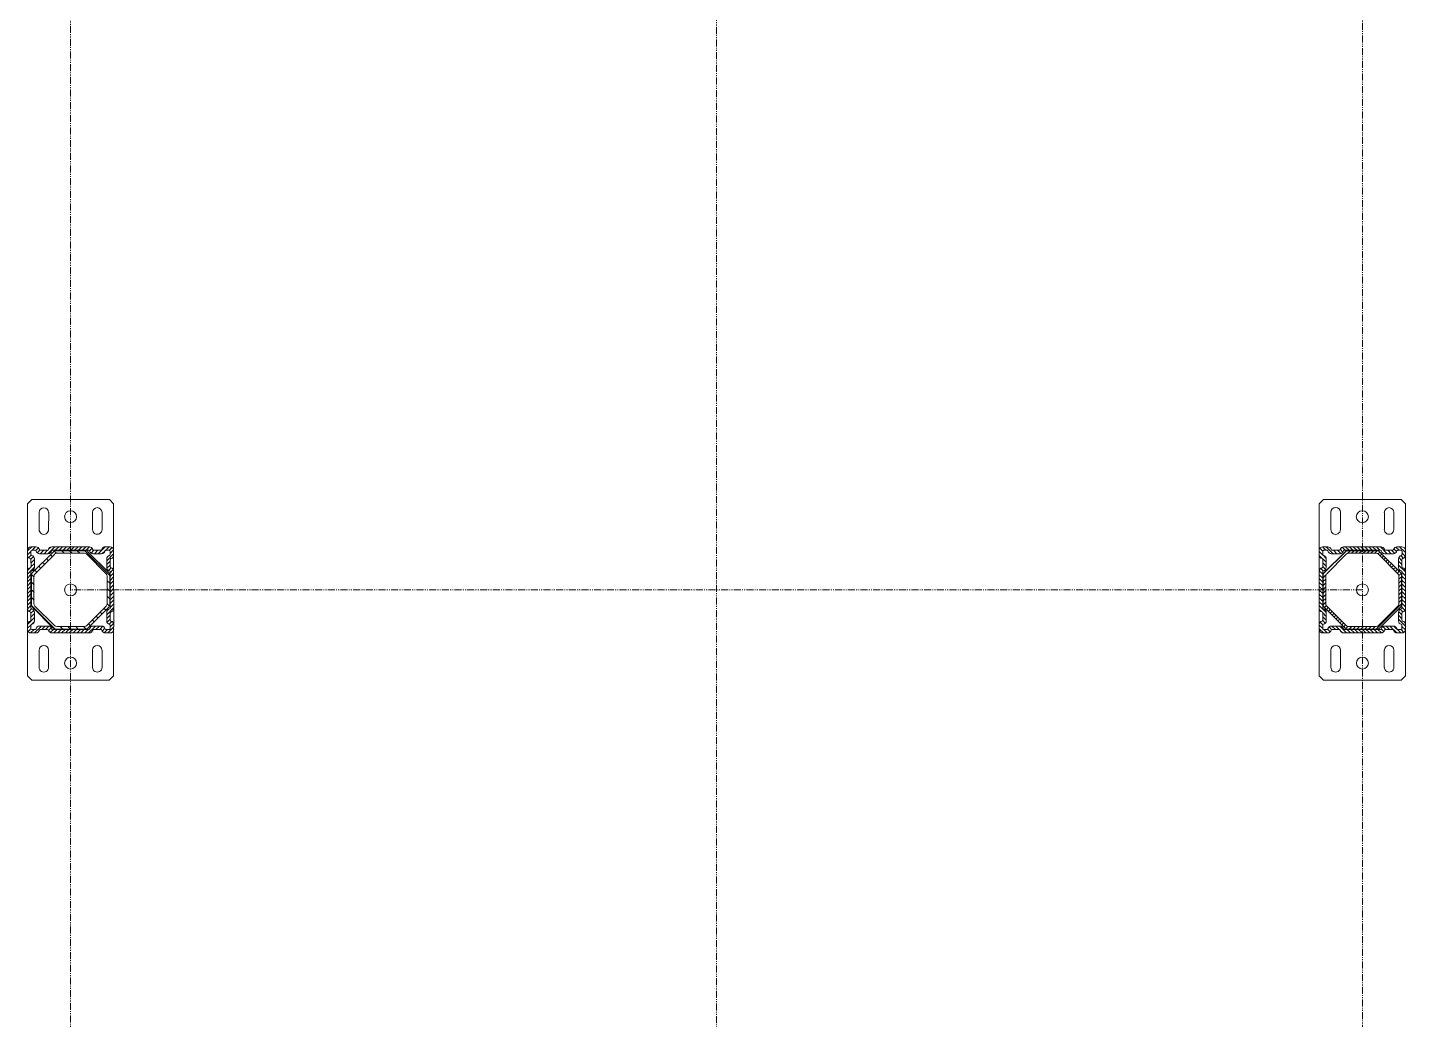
# Model space of a CAD drawing. Header units: millimetres. Extents: x 2179 to 44859, y 3478 to 159868.
# Drawn here: x 22346 to 23946, y 143524 to 144676 of the extents above; entities that cross this region are included whole.
import ezdxf

# ---------------------------------------------------------------- set-up
doc = ezdxf.new("R2010")
doc.units = ezdxf.units.MM
doc.linetypes.add('IMPORT-PHANTOM2', pattern=[14.732, 8.128, -1.524, 1.016, -1.524, 1.016, -1.524])
for name, color, linetype, lineweight in [('0-1', 7, 'IMPORT-PHANTOM2', 9), ('0-2', 7, 'Continuous', 9), ('2966-1_navrh dispozice stroju-HK_dwg-1', 7, 'Continuous', 9)]:
    doc.layers.add(name, color=color, linetype=linetype, lineweight=lineweight)

# ---------------------------------------------------------------- blocks, each defined once
blk = doc.blocks.new('2966-1_navrh dispozice stroju-HK_dwg__X1422-902997-1NP _ stroje - KOTVÍCÍ BODY')
at = {"layer": '0-2'}
for p, q in [((-21030.2, 6288.6), (-21034.3, 6292.7)), ((-21026.3, 6280.2), (-21034.3, 6288.2)), ((-21030.3, 6293.2), (-21033.5, 6296.4)), ((-21026.7, 6294.1), (-21030.7, 6298)), ((-21026.4, 6284.8), (-21029.8, 6288.1)), ((-21018.2, 6290.1), (-21026.2, 6298.1)), ((-21013.7, 6290.1), (-21017.7, 6294.1)), ((-21009.4, 6290.2), (-21013.2, 6294.1)), ((-21006.8, 6292.1), (-21009.9, 6295.2)), ((-21004.3, 6294.1), (-21007.8, 6297.7)), ((-20999.8, 6294.1), (-21003.8, 6298.1)), ((-20995.3, 6294.1), (-20999.3, 6298.1)), ((-20990.8, 6294.1), (-20994.8, 6298.1)), ((-20986.3, 6294.1), (-20990.3, 6298.1)), ((-20981.8, 6294.1), (-20985.8, 6298.1)), ((-20977.3, 6294.1), (-20981.3, 6298.1)), ((-20972.8, 6294.1), (-20976.8, 6298.1)), ((-20968.3, 6294.1), (-20972.3, 6298.1)), ((-20963.9, 6294.1), (-20967.9, 6298.1)), ((-20955.4, 6290.1), (-20963.4, 6298.1)), ((-20960.5, 6290.7), (-20961.7, 6292)), ((-20950.9, 6290.1), (-20954.9, 6294.1)), ((-20946.7, 6290.4), (-20950.4, 6294.1)), ((-20944.5, 6292.7), (-20947.7, 6295.9)), ((-20941.4, 6294.1), (-20945.2, 6297.9)), ((-20934.3, 6291.5), (-20940.9, 6298.1)), ((-20934.5, 6287.2), (-20938.3, 6291)), ((-21029.6, 6270.1), (-21032.7, 6273.1)), ((-21026.3, 6275.7), (-21030.3, 6279.7)), ((-21027, 6271.9), (-21030.3, 6275.2)), ((-20938.3, 6277.5), (-20942.3, 6281.5)), ((-20934.3, 6269), (-20942.3, 6277)), ((-20938.3, 6282), (-20942, 6285.7)), ((-20936.5, 6284.7), (-20939.7, 6287.9)), ((-21030.3, 6266.2), (-21034.3, 6270.2)), ((-21030.3, 6261.8), (-21034.3, 6265.8)), ((-21030.3, 6257.3), (-21034.3, 6261.3)), ((-21030.3, 6252.8), (-21034.3, 6256.8)), ((-20940.4, 6270.7), (-20941.7, 6271.9)), ((-20934.3, 6264.5), (-20938.3, 6268.5)), ((-20934.3, 6260), (-20938.3, 6264)), ((-20934.3, 6255.6), (-20938.3, 6259.6)), ((-21030.3, 6248.3), (-21034.3, 6252.3)), ((-21030.3, 6243.8), (-21034.3, 6247.8)), ((-21030.3, 6239.3), (-21034.3, 6243.3)), ((-20934.3, 6251.1), (-20938.3, 6255.1)), ((-20934.3, 6246.6), (-20938.3, 6250.6)), ((-20934.3, 6242.1), (-20938.3, 6246.1)), ((-20934.3, 6237.6), (-20938.3, 6241.6)), ((-21030.3, 6234.8), (-21034.3, 6238.8)), ((-21030.3, 6230.3), (-21034.3, 6234.3)), ((-21026.3, 6221.8), (-21034.3, 6229.8)), ((-21031.4, 6222.5), (-21034.1, 6225.2)), ((-20937.1, 6222.5), (-20940.3, 6225.6)), ((-20934.3, 6233.1), (-20938.3, 6237.1)), ((-20934.3, 6228.6), (-20938.3, 6232.6)), ((-20934.7, 6224.5), (-20938.3, 6228.1)), ((-21030.1, 6207.7), (-21033.1, 6210.7)), ((-21027.3, 6209.4), (-21030.4, 6212.4)), ((-21026.3, 6217.3), (-21030.3, 6221.3)), ((-21026.3, 6212.9), (-21030.3, 6216.9)), ((-20938.3, 6214.7), (-20942.3, 6218.7)), ((-20934.3, 6206.2), (-20942.3, 6214.2)), ((-20938.3, 6219.1), (-20942.2, 6223)), ((-21030.3, 6203.4), (-21034.3, 6207.4)), ((-21029.5, 6198.1), (-21034.3, 6202.9)), ((-21025, 6198.1), (-21029, 6202.1)), ((-21021.7, 6199.3), (-21024.7, 6202.3)), ((-21020, 6202), (-21023, 6205.1)), ((-21015.5, 6202.1), (-21019.5, 6206.1)), ((-21011, 6202.1), (-21015, 6206.1)), ((-21002.6, 6198.1), (-21010.6, 6206.1)), ((-21007.2, 6198.3), (-21009.9, 6201)), ((-20998.1, 6198.1), (-21002.1, 6202.1)), ((-20993.6, 6198.1), (-20997.6, 6202.1)), ((-20989.1, 6198.1), (-20993.1, 6202.1)), ((-20984.6, 6198.1), (-20988.6, 6202.1)), ((-20980.1, 6198.1), (-20984.1, 6202.1)), ((-20975.6, 6198.1), (-20979.6, 6202.1)), ((-20971.1, 6198.1), (-20975.1, 6202.1)), ((-20966.6, 6198.1), (-20970.6, 6202.1)), ((-20962.2, 6198.1), (-20966.1, 6202.1)), ((-20959.3, 6199.7), (-20962.3, 6202.7)), ((-20957.2, 6202.1), (-20960.5, 6205.4)), ((-20952.7, 6202.1), (-20956.7, 6206.1)), ((-20944.2, 6198.1), (-20952.2, 6206.1)), ((-20944.2, 6202.6), (-20947.6, 6206)), ((-20939.7, 6198.1), (-20943.8, 6202.2)), ((-20936, 6198.9), (-20939.2, 6202.1)), ((-20934.3, 6201.7), (-20938.3, 6205.7))]:
    blk.add_line(p, q, dxfattribs=at)
blk = doc.blocks.new('2966-1_navrh dispozice stroju-HK_dwg__X1423-902998-1NP _ stroje - KOTVÍCÍ BODY')
at = {"layer": '0-2'}
for p, q in [((-21029.8, 6264.8), (-21001, 6293.6)), ((-20995, 6290.6), (-20992, 6293.6)), ((-20986, 6290.6), (-20983, 6293.6)), ((-20977.1, 6290.6), (-20974.1, 6293.6)), ((-20968.1, 6290.6), (-20965.5, 6293.2)), ((-20962.9, 6286.8), (-20960.8, 6288.9)), ((-20958.4, 6282.3), (-20956.3, 6284.4)), ((-20953.9, 6277.8), (-20951.8, 6279.9)), ((-20949.4, 6273.3), (-20947.3, 6275.4)), ((-21029.8, 6255.8), (-21026.8, 6258.8)), ((-20944.9, 6268.8), (-20942.8, 6270.9)), ((-20941.8, 6263), (-20938.9, 6265.9)), ((-20941.8, 6254), (-20938.8, 6257)), ((-21029.8, 6246.8), (-21026.8, 6249.8)), ((-21029.8, 6237.8), (-21026.8, 6240.8)), ((-20941.8, 6245), (-20938.8, 6248)), ((-21029.4, 6229.2), (-21026.8, 6231.9)), ((-21025.1, 6224.6), (-21023, 6226.7)), ((-20966.2, 6202.7), (-20938.9, 6229.9)), ((-20941.8, 6236), (-20938.8, 6239)), ((-21020.6, 6220.1), (-21018.5, 6222.2)), ((-21016.2, 6215.6), (-21014, 6217.7)), ((-21011.7, 6211.1), (-21009.5, 6213.2)), ((-21007.2, 6206.6), (-21005, 6208.7)), ((-21002.1, 6202.6), (-20999.2, 6205.6)), ((-20993.2, 6202.6), (-20990.2, 6205.6)), ((-20984.2, 6202.6), (-20981.2, 6205.6)), ((-20975.3, 6202.6), (-20972.3, 6205.6))]:
    blk.add_line(p, q, dxfattribs=at)
blk = doc.blocks.new('2966-1_navrh dispozice stroju-HK_dwg__X1448-903023-1NP _ stroje - KOTVÍCÍ BODY')
at = {"layer": '0-2'}
for p, q in [((-21034.3, 7791.4), (-21027.6, 7798.1)), ((-21027.2, 7794.1), (-21023.3, 7797.9)), ((-21024.1, 7792.7), (-21020.9, 7795.8)), ((-21021.9, 7790.4), (-21018.2, 7794.1)), ((-21017.7, 7790.1), (-21013.7, 7794.1)), ((-21013.2, 7790.1), (-21005.2, 7798.1)), ((-21004.7, 7794.1), (-21000.7, 7798.1)), ((-21000.2, 7794.1), (-20996.2, 7798.1)), ((-20995.7, 7794.1), (-20991.7, 7798.1)), ((-20991.2, 7794.1), (-20987.2, 7798.1)), ((-20986.7, 7794.1), (-20982.7, 7798.1)), ((-20982.3, 7794.1), (-20978.3, 7798.1)), ((-20977.8, 7794.1), (-20973.8, 7798.1)), ((-20973.3, 7794.1), (-20969.3, 7798.1)), ((-20968.8, 7794.1), (-20964.8, 7798.1)), ((-20964.3, 7794.1), (-20960.7, 7797.6)), ((-20961.8, 7792.1), (-20958.7, 7795.2)), ((-20959.2, 7790.2), (-20955.3, 7794.1)), ((-20954.8, 7790.1), (-20950.8, 7794.1)), ((-20950.3, 7790.1), (-20942.3, 7798.1)), ((-20941.8, 7794.1), (-20937.9, 7798)), ((-20938.5, 7788.4), (-20934.3, 7792.6)), ((-20938.3, 7793.1), (-20935, 7796.4)), ((-21034.3, 7769), (-21026.3, 7777)), ((-21034.1, 7787.1), (-21030.3, 7790.9)), ((-21032, 7784.7), (-21028.9, 7787.9)), ((-21030.3, 7781.9), (-21026.6, 7785.7)), ((-21030.3, 7777.5), (-21026.3, 7781.5)), ((-21008, 7790.8), (-21007, 7791.8)), ((-20942.3, 7784.7), (-20938.7, 7788.3)), ((-20942.3, 7780.1), (-20934.3, 7788.1)), ((-20942.3, 7775.7), (-20938.3, 7779.7)), ((-21034.3, 7764.5), (-21030.3, 7768.5)), ((-21034.3, 7760), (-21030.3, 7764)), ((-21028, 7770.7), (-21027, 7771.8)), ((-20941.6, 7771.8), (-20938.3, 7775.2)), ((-20938.9, 7770.1), (-20935.9, 7773.1)), ((-20938.3, 7766.2), (-20934.3, 7770.2)), ((-20938.3, 7761.7), (-20934.3, 7765.7)), ((-20938.3, 7757.2), (-20934.3, 7761.2)), ((-21034.3, 7755.5), (-21030.3, 7759.5)), ((-21034.3, 7751), (-21030.3, 7755)), ((-21034.3, 7746.5), (-21030.3, 7750.5)), ((-21034.3, 7742), (-21030.3, 7746)), ((-20938.3, 7752.7), (-20934.3, 7756.7)), ((-20938.3, 7748.2), (-20934.3, 7752.2)), ((-20938.3, 7743.7), (-20934.3, 7747.7)), ((-21034.3, 7737.5), (-21030.3, 7741.5)), ((-21034.3, 7733), (-21030.3, 7737)), ((-21034.3, 7728.6), (-21030.3, 7732.6)), ((-21033.9, 7724.5), (-21030.3, 7728.1)), ((-20942.3, 7721.8), (-20934.3, 7729.8)), ((-20938.3, 7739.2), (-20934.3, 7743.2)), ((-20938.3, 7734.8), (-20934.3, 7738.8)), ((-20938.3, 7730.3), (-20934.3, 7734.3)), ((-21034.3, 7706.1), (-21026.3, 7714.1)), ((-21031.4, 7722.5), (-21028.3, 7725.6)), ((-21030.3, 7719.1), (-21026.4, 7723)), ((-21030.3, 7714.6), (-21026.3, 7718.6)), ((-20942.3, 7717.3), (-20938.3, 7721.3)), ((-20942.3, 7712.8), (-20938.3, 7716.8)), ((-20941.3, 7709.4), (-20938.2, 7712.4)), ((-20937.1, 7722.5), (-20934.5, 7725.1)), ((-21034.3, 7701.7), (-21030.3, 7705.6)), ((-21032.6, 7698.8), (-21029.3, 7702.1)), ((-21028.9, 7698.1), (-21024.6, 7702.3)), ((-21024.5, 7702.5), (-21020.9, 7706)), ((-21024.4, 7698.1), (-21016.4, 7706.1)), ((-21015.9, 7702.1), (-21011.9, 7706.1)), ((-21011.4, 7702.1), (-21008.1, 7705.4)), ((-21009.3, 7699.7), (-21006.3, 7702.7)), ((-21006.4, 7698.1), (-21002.4, 7702.1)), ((-21001.9, 7698.1), (-20997.9, 7702.1)), ((-20997.4, 7698.1), (-20993.4, 7702.1)), ((-20992.9, 7698.1), (-20988.9, 7702.1)), ((-20988.4, 7698.1), (-20984.4, 7702.1)), ((-20984, 7698.1), (-20980, 7702.1)), ((-20979.5, 7698.1), (-20975.5, 7702.1)), ((-20975, 7698.1), (-20971, 7702.1)), ((-20970.5, 7698.1), (-20966.5, 7702.1)), ((-20966, 7698.1), (-20958, 7706.1)), ((-20961.3, 7698.3), (-20958.7, 7700.9)), ((-20957.5, 7702.1), (-20953.5, 7706.1)), ((-20953, 7702.1), (-20949, 7706.1)), ((-20948.6, 7702), (-20945.6, 7705)), ((-20946.9, 7699.2), (-20943.9, 7702.2)), ((-20943.5, 7698.1), (-20939.5, 7702.1)), ((-20939.1, 7698.1), (-20934.3, 7702.8)), ((-20938.5, 7707.7), (-20935.4, 7710.7)), ((-20938.3, 7703.3), (-20934.3, 7707.3))]:
    blk.add_line(p, q, dxfattribs=at)
blk = doc.blocks.new('2966-1_navrh dispozice stroju-HK_dwg__X1449-903024-1NP _ stroje - KOTVÍCÍ BODY')
at = {"layer": '0-2'}
for p, q in [((-21001, 7790.5), (-21003.5, 7793)), ((-20996.6, 7790.6), (-20999.6, 7793.6)), ((-20992.1, 7790.6), (-20995.1, 7793.6)), ((-20987.6, 7790.6), (-20990.6, 7793.6)), ((-20983.1, 7790.6), (-20986.1, 7793.6)), ((-20978.6, 7790.6), (-20981.6, 7793.6)), ((-20974.1, 7790.6), (-20977.1, 7793.6)), ((-20969.6, 7790.6), (-20972.6, 7793.6)), ((-20938.8, 7764.3), (-20968.1, 7793.6)), ((-21017.2, 7775.3), (-21019.3, 7777.4)), ((-21015, 7777.5), (-21017.1, 7779.7)), ((-21012.7, 7779.8), (-21014.8, 7781.9)), ((-21010.5, 7782), (-21012.6, 7784.2)), ((-21008.2, 7784.3), (-21010.3, 7786.4)), ((-21006, 7786.5), (-21008.1, 7788.6)), ((-21003.7, 7788.8), (-21005.9, 7790.9)), ((-21026.8, 7762.4), (-21029.8, 7765.4)), ((-21026.8, 7758), (-21029.8, 7761)), ((-21026.1, 7766.3), (-21028.3, 7768.4)), ((-21023.9, 7768.6), (-21026.1, 7770.7)), ((-21021.7, 7770.8), (-21023.8, 7772.9)), ((-21019.4, 7773), (-21021.6, 7775.2)), ((-20938.8, 7759.8), (-20941.8, 7762.8)), ((-21026.8, 7753.5), (-21029.8, 7756.5)), ((-21026.8, 7749), (-21029.8, 7752)), ((-21026.8, 7744.5), (-21029.8, 7747.5)), ((-20938.8, 7755.3), (-20941.8, 7758.3)), ((-20938.8, 7750.8), (-20941.8, 7753.8)), ((-20938.8, 7746.3), (-20941.8, 7749.3)), ((-20938.8, 7741.8), (-20941.8, 7744.8)), ((-21026.8, 7740), (-21029.8, 7743)), ((-21026.8, 7735.5), (-21029.8, 7738.5)), ((-21026.6, 7730.8), (-21029.8, 7734)), ((-21003.3, 7703), (-21029.4, 7729.1)), ((-20941.5, 7726.5), (-20943.6, 7728.7)), ((-20939.4, 7728.9), (-20941.9, 7731.4)), ((-20938.8, 7737.3), (-20941.8, 7740.3)), ((-20938.8, 7732.8), (-20941.8, 7735.8)), ((-20957.2, 7710.8), (-20959.3, 7712.9)), ((-20955, 7713.1), (-20957.1, 7715.2)), ((-20952.7, 7715.3), (-20954.9, 7717.4)), ((-20950.5, 7717.6), (-20952.6, 7719.7)), ((-20948.2, 7719.8), (-20950.4, 7721.9)), ((-20946, 7722), (-20948.1, 7724.2)), ((-20943.8, 7724.3), (-20945.9, 7726.4)), ((-20998.4, 7702.6), (-21001.6, 7705.8)), ((-20993.9, 7702.6), (-20996.9, 7705.6)), ((-20989.4, 7702.6), (-20992.4, 7705.6)), ((-20984.9, 7702.6), (-20987.9, 7705.6)), ((-20980.4, 7702.6), (-20983.4, 7705.6)), ((-20975.9, 7702.6), (-20978.9, 7705.6)), ((-20971.4, 7702.6), (-20974.4, 7705.6)), ((-20967, 7702.6), (-20969.9, 7705.6)), ((-20964, 7704.1), (-20966.1, 7706.3)), ((-20961.7, 7706.3), (-20963.8, 7708.5)), ((-20959.5, 7708.6), (-20961.6, 7710.7))]:
    blk.add_line(p, q, dxfattribs=at)
blk = doc.blocks.new('2966-1_navrh dispozice stroju-HK_dwg-867852-1NP _ stroje - KOTVÍCÍ BODY')
at = {"layer": '0-1'}
for p, q in [((-15836.8, 17684.7), (-337.4, 8367.9)), ((-13993.3, 17451.7), (-14766.1, 16166))]:
    blk.add_line(p, q, dxfattribs=at)
at = {"layer": '0-1', "flags": 128}
blk.add_lwpolyline([(-1810.9, 10128.7), (-15450.4, 18327.5), (-16223.2, 17041.9), (-2583.7, 8843.1)], close=True, dxfattribs=at)
at = {"layer": '0-2'}
for p, q in [((-14051.7, 17529.3), (-14034.5, 17519)), ((-14040.2, 17509.6), (-14057.3, 17519.9)), ((-14019, 17498.2), (-14014.6, 17505.6)), ((-14016, 17495.5), (-14010.8, 17504.2)), ((-14015.5, 17511.9), (-14012.5, 17516.8)), ((-14011.7, 17510.4), (-14009.6, 17513.9)), ((-14008.2, 17514.3), (-14004.7, 17512.2)), ((-14002.6, 17506.2), (-13994, 17501)), ((-13999.9, 17509.3), (-13992.5, 17504.8)), ((-14047.4, 17458.7), (-14025, 17496.1)), ((-14043.6, 17457.3), (-14021.9, 17493.4)), ((-14023.5, 17489.8), (-14041.2, 17460.4)), ((-13987.7, 17500), (-14021, 17491.6)), ((-13988.1, 17496.7), (-14019.1, 17489)), ((-13987.7, 17501.9), (-13951.6, 17480.2)), ((-13957.8, 17479.9), (-13985.1, 17496.3)), ((-13955.2, 17481.8), (-13984.6, 17499.5)), ((-14083.6, 17476.2), (-14066.5, 17465.9)), ((-14021.6, 17487.2), (-14038, 17459.9)), ((-13948.3, 17446.5), (-13956, 17477.4)), ((-13945, 17446), (-13953.4, 17479.3)), ((-13949.5, 17474.3), (-13940.8, 17469.1)), ((-13946.8, 17477.3), (-13939.4, 17472.9)), ((-14072.1, 17456.4), (-14089.3, 17466.7)), ((-14041.7, 17457.3), (-14033.3, 17424)), ((-14038.4, 17456.9), (-14030.7, 17425.9)), ((-13938.8, 17460.9), (-13944, 17452.3)), ((-13935.7, 17458.2), (-13940.2, 17450.8)), ((-13934.6, 17470), (-13931.1, 17467.9)), ((-13930.7, 17466.5), (-13932.8, 17463.1)), ((-13926.8, 17465.3), (-13929.8, 17460.3)), ((-14059.9, 17438), (-14056.9, 17443)), ((-14056, 17436.8), (-14053.9, 17440.3)), ((-14051, 17445.1), (-14046.5, 17452.5)), ((-14047.9, 17442.4), (-14042.7, 17451.1)), ((-13965.1, 17416.1), (-13948.7, 17443.4)), ((-13943.1, 17446), (-13964.8, 17409.9)), ((-13963.2, 17413.5), (-13945.5, 17442.9)), ((-13939.3, 17444.6), (-13961.7, 17407.2)), ((-13914.5, 17446.9), (-13897.4, 17436.6)), ((-14052.1, 17433.3), (-14055.6, 17435.4)), ((-14039.9, 17426), (-14047.3, 17430.4)), ((-14037.2, 17429), (-14045.9, 17434.2)), ((-13903.1, 17427.1), (-13920.2, 17437.4)), ((-13999, 17401.4), (-14035.1, 17423.1)), ((-14031.5, 17421.5), (-14002.1, 17403.8)), ((-14028.9, 17423.4), (-14001.6, 17407)), ((-13999, 17403.3), (-13965.7, 17411.7)), ((-13998.5, 17406.6), (-13967.6, 17414.3)), ((-13986.8, 17394), (-13994.2, 17398.5)), ((-13984.1, 17397.1), (-13992.7, 17402.3)), ((-13975, 17392.9), (-13977.1, 17389.4)), ((-13970.7, 17407.8), (-13975.9, 17399.1)), ((-13967.7, 17405.1), (-13972.1, 17397.7)), ((-13946.5, 17393.7), (-13929.3, 17383.4)), ((-13978.5, 17389), (-13982, 17391.1)), ((-13971.2, 17391.4), (-13974.2, 17386.5)), ((-13935, 17374), (-13952.2, 17384.3)), ((-14824.5, 16243.7), (-14807.3, 16233.4)), ((-14813, 16224), (-14830.1, 16234.3)), ((-14788.3, 16226.3), (-14785.3, 16231.2)), ((-14784.5, 16224.8), (-14782.4, 16228.3)), ((-14781, 16228.7), (-14777.5, 16226.6)), ((-14820.2, 16173.1), (-14797.8, 16210.5)), ((-14760.5, 16214.3), (-14793.8, 16206)), ((-14760.9, 16211.1), (-14791.9, 16203.4)), ((-14791.8, 16212.6), (-14787.4, 16220)), ((-14788.8, 16209.9), (-14783.6, 16218.6)), ((-14775.4, 16220.6), (-14766.7, 16215.4)), ((-14772.7, 16223.7), (-14765.3, 16219.2)), ((-14760.5, 16216.3), (-14724.4, 16194.6)), ((-14730.6, 16194.3), (-14757.9, 16210.7)), ((-14728, 16196.2), (-14757.4, 16213.9)), ((-14816.4, 16171.7), (-14794.7, 16207.8)), ((-14796.3, 16204.2), (-14814, 16174.8)), ((-14794.3, 16201.6), (-14810.8, 16174.3)), ((-14717.8, 16160.4), (-14726.1, 16193.7)), ((-14844.9, 16170.8), (-14862.1, 16181.1)), ((-14856.4, 16190.6), (-14839.3, 16180.3)), ((-14721, 16160.8), (-14728.8, 16191.8)), ((-14722.3, 16188.7), (-14713.6, 16183.5)), ((-14719.6, 16191.7), (-14712.2, 16187.3)), ((-14707.3, 16184.4), (-14703.9, 16182.3)), ((-14703.5, 16180.9), (-14705.6, 16177.4)), ((-14699.6, 16179.7), (-14702.6, 16174.7)), ((-14823.7, 16159.5), (-14819.3, 16166.9)), ((-14820.7, 16156.8), (-14815.5, 16165.4)), ((-14814.4, 16171.7), (-14806.1, 16138.4)), ((-14811.2, 16171.2), (-14803.5, 16140.3)), ((-14715.9, 16160.4), (-14737.6, 16124.3)), ((-14711.6, 16175.3), (-14716.8, 16166.6)), ((-14708.5, 16172.6), (-14713, 16165.2)), ((-14687.3, 16161.3), (-14670.2, 16151)), ((-14832.7, 16152.4), (-14829.7, 16157.3)), ((-14828.7, 16151.2), (-14826.7, 16154.6)), ((-14824.9, 16147.7), (-14828.4, 16149.8)), ((-14812.7, 16140.4), (-14820.1, 16144.8)), ((-14810, 16143.4), (-14818.7, 16148.6)), ((-14737.9, 16130.5), (-14721.5, 16157.8)), ((-14736, 16127.9), (-14718.3, 16157.3)), ((-14712.1, 16159), (-14734.5, 16121.6)), ((-14675.9, 16141.5), (-14693, 16151.8)), ((-14771.8, 16115.8), (-14807.9, 16137.5)), ((-14804.3, 16135.9), (-14774.8, 16118.2)), ((-14801.7, 16137.8), (-14774.4, 16121.4)), ((-14771.3, 16120.9), (-14740.4, 16128.7)), ((-14771.8, 16117.7), (-14738.5, 16126)), ((-14759.6, 16108.4), (-14767, 16112.9)), ((-14756.9, 16111.5), (-14765.5, 16116.7)), ((-14743.5, 16122.2), (-14748.7, 16113.5)), ((-14740.5, 16119.5), (-14744.9, 16112.1)), ((-14751.3, 16103.4), (-14754.7, 16105.5)), ((-14747.8, 16107.2), (-14749.9, 16103.8)), ((-14744, 16105.8), (-14747, 16100.9)), ((-14707.8, 16088.4), (-14724.9, 16098.7)), ((-14719.3, 16108.1), (-14702.1, 16097.8))]:
    blk.add_line(p, q, dxfattribs=at)
at = {"layer": '0-2', "flags": 128}
for points in [[(-14104.8, 17460.3), (-14058.5, 17432.5), (-14053.6, 17429.5), (-14037.8, 17420), (-14000.4, 17397.6), (-13984.7, 17388.1), (-13979.7, 17385.1), (-13933.4, 17357.3), (-13926.5, 17359), (-13880.2, 17436.1), (-13881.9, 17443), (-13928.2, 17470.8), (-13933.1, 17473.8), (-13948.9, 17483.3), (-13986.3, 17505.7), (-14002, 17515.2), (-14007, 17518.2), (-14053.3, 17546), (-14060.2, 17544.3), (-14106.5, 17467.2)], [(-14877.6, 16174.7), (-14831.3, 16146.9), (-14826.4, 16143.9), (-14810.6, 16134.4), (-14773.2, 16112), (-14757.4, 16102.5), (-14752.5, 16099.5), (-14706.2, 16071.7), (-14699.3, 16073.4), (-14653, 16150.5), (-14654.7, 16157.4), (-14701, 16185.2), (-14705.9, 16188.2), (-14721.7, 16197.7), (-14759.1, 16220.1), (-14774.8, 16229.6), (-14779.8, 16232.6), (-14826.1, 16260.4), (-14832.9, 16258.7), (-14879.3, 16181.6)]]:
    blk.add_lwpolyline(points, close=True, dxfattribs=at)
at = {"layer": '0-2'}
for centre in [(-14066.2, 17495.4), (-13993.3, 17451.7), (-13920.5, 17407.9), (-14839, 16209.8), (-14766.1, 16166), (-14693.3, 16122.3)]:
    blk.add_circle(centre, 7, dxfattribs=at)
for centre, radius, start, end in [((-14054.5, 17524.6), 5.5, 58.9896, 238.9896), ((-14037.4, 17514.3), 5.5, 238.9896, 58.9896), ((-14012.1, 17509.8), 4, 148.9896, 227.4527), ((-14015.4, 17506.1), 1, 328.9896, 47.4527), ((-14009.1, 17514.8), 4, 58.9896, 148.9896), ((-14010.8, 17509.9), 1, 148.9896, 227.4527), ((-14014.2, 17506.3), 4, 328.9896, 47.4527), ((-14008.7, 17513.4), 1, 58.9896, 148.9896), ((-14005.3, 17511.3), 1, 340.5266, 58.9896), ((-14000.5, 17509.7), 4, 160.5266, 238.9896), ((-14004.1, 17511.8), 4, 340.5266, 58.9896), ((-13999.4, 17510.1), 1, 160.5266, 238.9896), ((-13992, 17505.7), 1, 238.9896, 317.4527), ((-13988.3, 17502.3), 4, 58.9896, 137.4527), ((-14021.5, 17494), 4, 70.5266, 148.9896), ((-14020.1, 17487.8), 4, 103.9896, 148.9896), ((-14021.1, 17492.9), 1, 70.5266, 148.9896), ((-14018.1, 17485.2), 4, 103.9896, 148.9896), ((-14019.4, 17497.6), 4, 250.5266, 328.9896), ((-14019.9, 17498.8), 1, 250.5266, 328.9896), ((-13991.9, 17504.4), 4, 238.9896, 317.4527), ((-13988.2, 17501.1), 1, 58.9896, 137.4527), ((-13987.2, 17492.9), 4, 58.9896, 103.9896), ((-13986.7, 17496.1), 4, 58.9896, 103.9896), ((-14086.5, 17471.5), 5.5, 58.9896, 238.9896), ((-13959.8, 17476.4), 4, 13.9896, 58.9896), ((-13957.2, 17478.4), 4, 13.9896, 58.9896), ((-13952.1, 17479.4), 1, 340.5266, 58.9896), ((-13947.4, 17477.7), 4, 160.5266, 238.9896), ((-13951, 17479.8), 4, 340.5266, 58.9896), ((-13946.3, 17478.2), 1, 160.5266, 238.9896), ((-13938.9, 17473.7), 1, 238.9896, 317.4527), ((-13935.2, 17470.4), 4, 58.9896, 137.4527), ((-14069.3, 17461.1), 5.5, 238.9896, 58.9896), ((-14044, 17456.7), 4, 148.9896, 227.4527), ((-14042.8, 17456.8), 1, 148.9896, 227.4527), ((-14046.1, 17453.1), 4, 328.9896, 47.4527), ((-14037.8, 17458.3), 4, 148.9896, 193.9896), ((-14034.6, 17457.8), 4, 148.9896, 193.9896), ((-13938.8, 17472.5), 4, 238.9896, 317.4527), ((-13935.3, 17458.9), 4, 70.5266, 148.9896), ((-13935.1, 17469.1), 1, 58.9896, 137.4527), ((-13934.9, 17457.7), 1, 70.5266, 148.9896), ((-13933.2, 17462.4), 4, 250.5266, 328.9896), ((-13933.7, 17463.6), 1, 250.5266, 328.9896), ((-13931.6, 17467), 1, 328.9896, 58.9896), ((-13930.2, 17467.4), 4, 328.9896, 58.9896), ((-14053.5, 17440.9), 4, 70.5266, 148.9896), ((-14053, 17439.7), 1, 70.5266, 148.9896), ((-14051.3, 17444.5), 4, 250.5266, 328.9896), ((-14051.8, 17445.6), 1, 250.5266, 328.9896), ((-14047.4, 17453), 1, 328.9896, 47.4527), ((-13952.1, 17445.5), 4, 328.9896, 13.9896), ((-13948.9, 17445), 4, 328.9896, 13.9896), ((-13940.6, 17450.2), 4, 148.9896, 227.4527), ((-13943.9, 17446.5), 1, 328.9896, 47.4527), ((-13939.3, 17450.3), 1, 148.9896, 227.4527), ((-13942.7, 17446.6), 4, 328.9896, 47.4527), ((-13917.4, 17442.2), 5.5, 58.9896, 238.9896), ((-14056.5, 17435.9), 4, 148.9896, 238.9896), ((-14055.1, 17436.3), 1, 148.9896, 238.9896), ((-14051.5, 17432.9), 4, 238.9896, 317.4527), ((-14051.6, 17434.2), 1, 238.9896, 317.4527), ((-14047.9, 17430.8), 4, 58.9896, 137.4527), ((-14047.8, 17429.6), 1, 58.9896, 137.4527), ((-14040.4, 17425.1), 1, 340.5266, 58.9896), ((-14035.7, 17423.5), 4, 160.5266, 238.9896), ((-14039.3, 17425.6), 4, 340.5266, 58.9896), ((-14034.6, 17423.9), 1, 160.5266, 238.9896), ((-14026.9, 17426.9), 4, 193.9896, 238.9896), ((-13900.2, 17431.9), 5.5, 238.9896, 58.9896), ((-14029.5, 17424.9), 4, 193.9896, 238.9896), ((-13967.3, 17405.7), 4, 70.5266, 148.9896), ((-13968.6, 17418.2), 4, 283.9896, 328.9896), ((-13965.6, 17410.4), 1, 250.5266, 328.9896), ((-13966.6, 17415.5), 4, 283.9896, 328.9896), ((-14000, 17407.2), 4, 238.9896, 283.9896), ((-13999.5, 17410.4), 4, 238.9896, 283.9896), ((-13998.4, 17401), 4, 238.9896, 317.4527), ((-13998.5, 17402.2), 1, 238.9896, 317.4527), ((-13994.8, 17398.9), 4, 58.9896, 137.4527), ((-13994.7, 17397.6), 1, 58.9896, 137.4527), ((-13987.3, 17393.2), 1, 340.5266, 58.9896), ((-13982.6, 17391.5), 4, 160.5266, 238.9896), ((-13986.1, 17393.7), 4, 340.5266, 58.9896), ((-13981.4, 17392), 1, 160.5266, 238.9896), ((-13972.5, 17397.1), 4, 148.9896, 227.4527), ((-13975.9, 17393.4), 1, 328.9896, 47.4527), ((-13971.3, 17397.2), 1, 148.9896, 227.4527), ((-13974.6, 17393.5), 4, 328.9896, 47.4527), ((-13966.8, 17404.6), 1, 70.5266, 148.9896), ((-13965.2, 17409.3), 4, 250.5266, 328.9896), ((-13949.3, 17389), 5.5, 58.9896, 238.9896), ((-13977.6, 17388.5), 4, 238.9896, 328.9896), ((-13978, 17389.9), 1, 238.9896, 328.9896), ((-13932.2, 17378.7), 5.5, 238.9896, 58.9896), ((-14827.3, 16239), 5.5, 58.9896, 238.9896), ((-14810.2, 16228.7), 5.5, 238.9896, 58.9896), ((-14784.9, 16224.2), 4, 148.9896, 227.4527), ((-14781.9, 16229.2), 4, 58.9896, 148.9896), ((-14783.6, 16224.3), 1, 148.9896, 227.4527), ((-14781.5, 16227.8), 1, 58.9896, 148.9896), ((-14778.1, 16225.7), 1, 340.5266, 58.9896), ((-14773.3, 16224), 4, 160.5266, 238.9896), ((-14776.9, 16226.2), 4, 340.5266, 58.9896), ((-14772.2, 16224.5), 1, 160.5266, 238.9896), ((-14794.3, 16208.4), 4, 70.5266, 148.9896), ((-14793.9, 16207.3), 1, 70.5266, 148.9896), ((-14792.2, 16212), 4, 250.5266, 328.9896), ((-14792.7, 16213.1), 1, 250.5266, 328.9896), ((-14788.2, 16220.5), 1, 328.9896, 47.4527), ((-14787, 16220.6), 4, 328.9896, 47.4527), ((-14764.7, 16218.8), 4, 238.9896, 317.4527), ((-14764.8, 16220.1), 1, 238.9896, 317.4527), ((-14761.1, 16216.7), 4, 58.9896, 137.4527), ((-14761, 16215.5), 1, 58.9896, 137.4527), ((-14760, 16207.3), 4, 58.9896, 103.9896), ((-14759.5, 16210.5), 4, 58.9896, 103.9896), ((-14792.9, 16202.2), 4, 103.9896, 148.9896), ((-14790.9, 16199.5), 4, 103.9896, 148.9896), ((-14732.6, 16190.8), 4, 13.9896, 58.9896), ((-14730, 16192.8), 4, 13.9896, 58.9896), ((-14724.9, 16193.8), 1, 340.5266, 58.9896), ((-14720.2, 16192.1), 4, 160.5266, 238.9896), ((-14723.8, 16194.2), 4, 340.5266, 58.9896), ((-14719, 16192.6), 1, 160.5266, 238.9896), ((-14859.2, 16185.8), 5.5, 58.9896, 238.9896), ((-14842.1, 16175.5), 5.5, 238.9896, 58.9896), ((-14711.5, 16186.9), 4, 238.9896, 317.4527), ((-14711.7, 16188.1), 1, 238.9896, 317.4527), ((-14708.1, 16173.2), 4, 70.5266, 148.9896), ((-14708, 16184.8), 4, 58.9896, 137.4527), ((-14707.9, 16183.5), 1, 58.9896, 137.4527), ((-14706.5, 16178), 1, 250.5266, 328.9896), ((-14704.4, 16181.4), 1, 328.9896, 58.9896), ((-14703, 16181.8), 4, 328.9896, 58.9896), ((-14816.8, 16171.1), 4, 148.9896, 227.4527), ((-14820.2, 16167.4), 1, 328.9896, 47.4527), ((-14815.6, 16171.2), 1, 148.9896, 227.4527), ((-14818.9, 16167.5), 4, 328.9896, 47.4527), ((-14810.6, 16172.7), 4, 148.9896, 193.9896), ((-14807.4, 16172.2), 4, 148.9896, 193.9896), ((-14724.9, 16159.9), 4, 328.9896, 13.9896), ((-14721.7, 16159.4), 4, 328.9896, 13.9896), ((-14713.3, 16164.6), 4, 148.9896, 227.4527), ((-14716.7, 16160.9), 1, 328.9896, 47.4527), ((-14712.1, 16164.7), 1, 148.9896, 227.4527), ((-14715.5, 16161), 4, 328.9896, 47.4527), ((-14707.7, 16172.1), 1, 70.5266, 148.9896), ((-14706, 16176.8), 4, 250.5266, 328.9896), ((-14690.2, 16156.5), 5.5, 58.9896, 238.9896), ((-14829.3, 16150.3), 4, 148.9896, 238.9896), ((-14826.3, 16155.3), 4, 70.5266, 148.9896), ((-14827.9, 16150.7), 1, 148.9896, 238.9896), ((-14825.8, 16154.1), 1, 70.5266, 148.9896), ((-14824.3, 16147.3), 4, 238.9896, 317.4527), ((-14824.1, 16158.8), 4, 250.5266, 328.9896), ((-14824.6, 16160), 1, 250.5266, 328.9896), ((-14824.4, 16148.6), 1, 238.9896, 317.4527), ((-14820.7, 16145.2), 4, 58.9896, 137.4527), ((-14820.6, 16143.9), 1, 58.9896, 137.4527), ((-14673, 16146.2), 5.5, 238.9896, 58.9896), ((-14813.2, 16139.5), 1, 340.5266, 58.9896), ((-14808.5, 16137.8), 4, 160.5266, 238.9896), ((-14812.1, 16140), 4, 340.5266, 58.9896), ((-14807.4, 16138.3), 1, 160.5266, 238.9896), ((-14802.3, 16139.3), 4, 193.9896, 238.9896), ((-14799.6, 16141.3), 4, 193.9896, 238.9896), ((-14741.4, 16132.5), 4, 283.9896, 328.9896), ((-14772.8, 16121.6), 4, 238.9896, 283.9896), ((-14772.3, 16124.8), 4, 238.9896, 283.9896), ((-14771.2, 16115.4), 4, 238.9896, 317.4527), ((-14771.3, 16116.6), 1, 238.9896, 317.4527), ((-14767.6, 16113.2), 4, 58.9896, 137.4527), ((-14767.5, 16112), 1, 58.9896, 137.4527), ((-14745.3, 16111.4), 4, 148.9896, 227.4527), ((-14744, 16111.6), 1, 148.9896, 227.4527), ((-14740.1, 16120.1), 4, 70.5266, 148.9896), ((-14739.6, 16118.9), 1, 70.5266, 148.9896), ((-14737.9, 16123.7), 4, 250.5266, 328.9896), ((-14738.4, 16124.8), 1, 250.5266, 328.9896), ((-14739.4, 16129.9), 4, 283.9896, 328.9896), ((-14760.1, 16107.6), 1, 340.5266, 58.9896), ((-14755.4, 16105.9), 4, 160.5266, 238.9896), ((-14758.9, 16108), 4, 340.5266, 58.9896), ((-14754.2, 16106.4), 1, 160.5266, 238.9896), ((-14750.4, 16102.9), 4, 238.9896, 328.9896), ((-14750.8, 16104.3), 1, 238.9896, 328.9896), ((-14748.7, 16107.8), 1, 328.9896, 47.4527), ((-14747.4, 16107.9), 4, 328.9896, 47.4527), ((-14722.1, 16103.4), 5.5, 58.9896, 238.9896), ((-14705, 16093.1), 5.5, 238.9896, 58.9896)]:
    blk.add_arc(centre, radius, start, end, dxfattribs=at)
at = {"rotation": 328.989640494807}
for name in ['2966-1_navrh dispozice stroju-HK_dwg__X1448-903023-1NP _ stroje - KOTVÍCÍ BODY', '2966-1_navrh dispozice stroju-HK_dwg__X1449-903024-1NP _ stroje - KOTVÍCÍ BODY', '2966-1_navrh dispozice stroju-HK_dwg__X1422-902997-1NP _ stroje - KOTVÍCÍ BODY', '2966-1_navrh dispozice stroju-HK_dwg__X1423-902998-1NP _ stroje - KOTVÍCÍ BODY']:
    blk.add_blockref(name, (0, 0), dxfattribs=at)

msp = doc.modelspace()

# ---------------------------------------------------------------- block references
at = {"layer": '2966-1_navrh dispozice stroju-HK_dwg-1', "rotation": 301.0103595051954}
msp.add_blockref('2966-1_navrh dispozice stroju-HK_dwg-867852-1NP _ stroje - KOTVÍCÍ BODY', (16148.3, 123038.5), dxfattribs=at)

doc.saveas('drawing.dxf')
